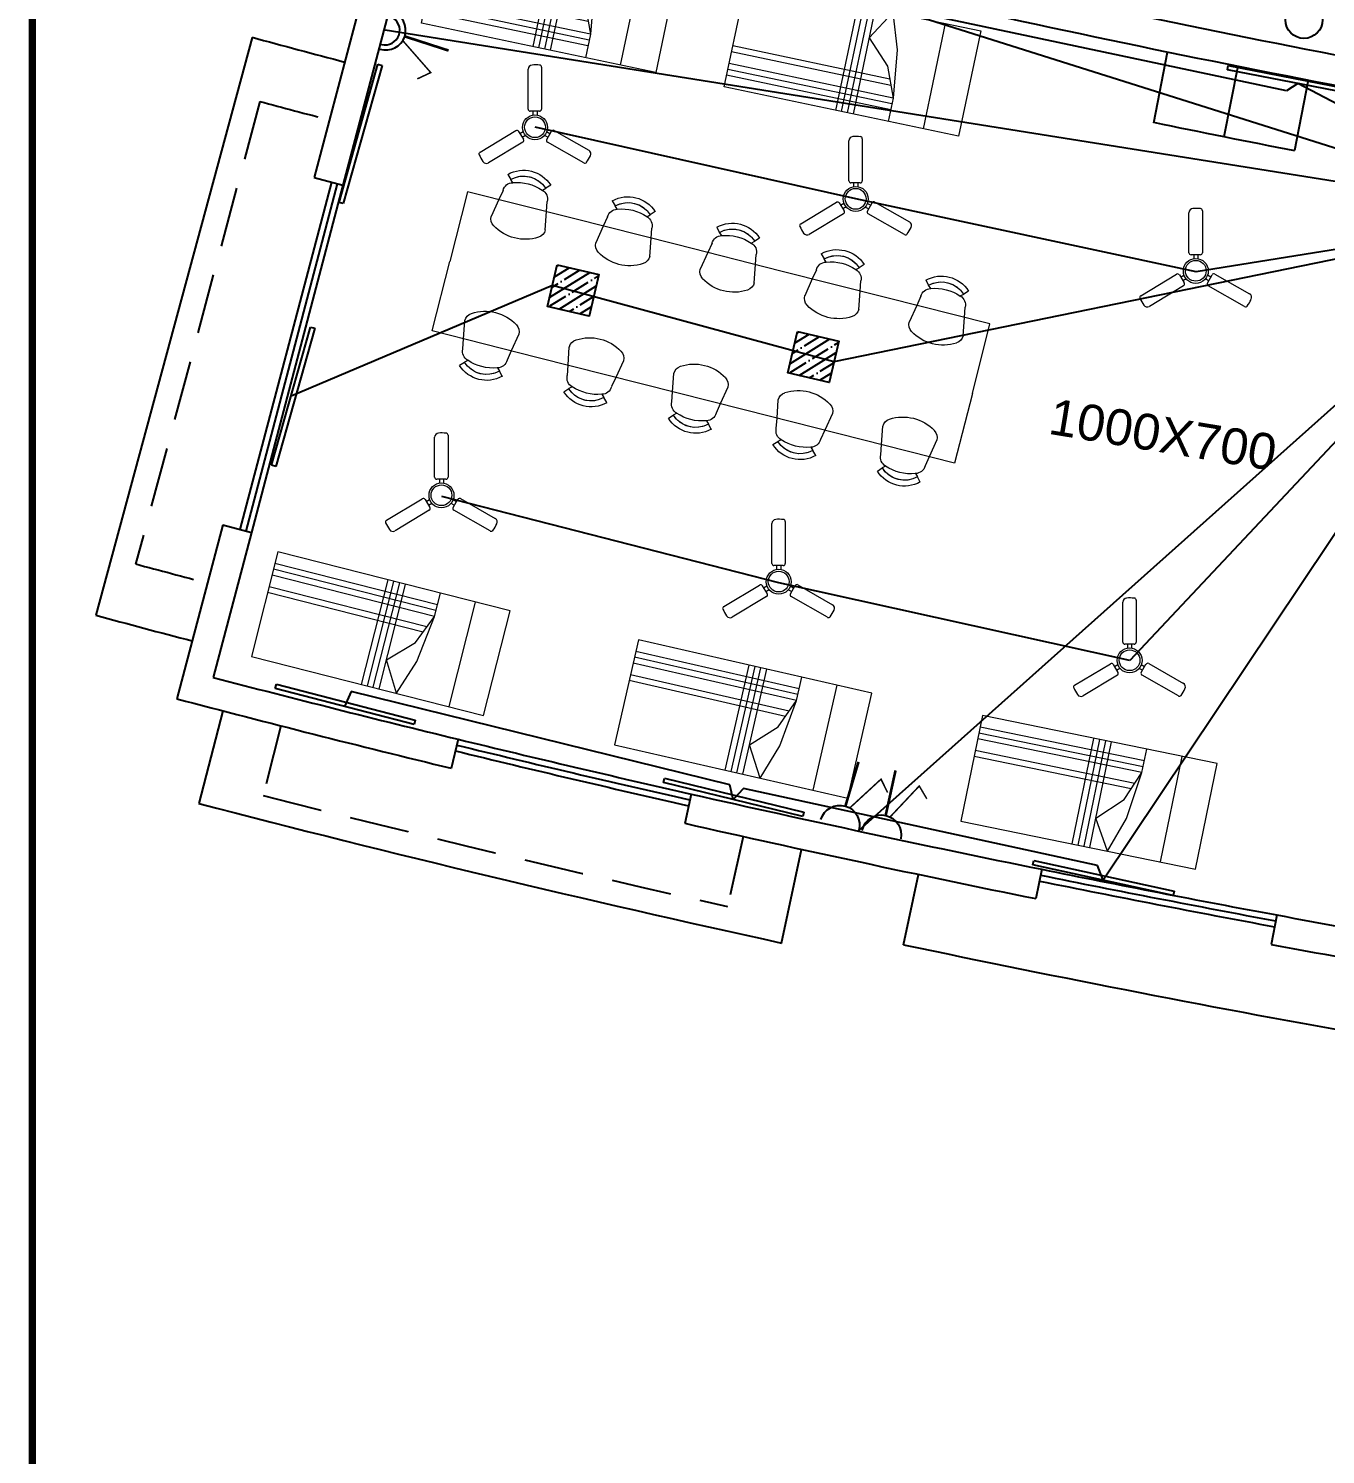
# Model space of a CAD drawing. Header units: inches. Extents: x -221585 to 401252, y -284294 to 332380.
# Drawn here: x 131993 to 133076, y 27181 to 28372 of the extents above; entities that cross this region are included whole.
import ezdxf
from ezdxf.enums import TextEntityAlignment as Align

# ---------------------------------------------------------------- set-up
doc = ezdxf.new("R2010")
doc.units = ezdxf.units.IN
doc.header["$MEASUREMENT"] = 0
doc.linetypes.add('HIDDEN', pattern=[0.375, 0.25, -0.125])
for name, color, linetype in [('A-TEXT', 3, 'Continuous'), ('E-LIGHT', 7, 'Continuous'), ('Power', 7, 'Continuous'), ('UPS', 7, 'Continuous')]:
    doc.layers.add(name, color=color, linetype=linetype)
doc.layers.add('ceilingfan', color=1, linetype='Continuous', lineweight=15)
doc.layers.add('FURN', color=56, linetype='Continuous', lineweight=0)
doc.styles.get("Standard").update_dxf_attribs({"font": 'arial.ttf'})

# ---------------------------------------------------------------- blocks, each defined once
blk = doc.blocks.new('A$C25933C84')
at = {"color": 8, "linetype": 'Continuous'}
for p, q in [((0, 0.9), (2, 0.9)), ((0, 0), (0, 0.9)), ((0.3, 0.9), (0.3, 0)), ((0.6, 0.7), (0.6, 0.9)), ((2, 0.9), (2, 0)), ((0.65, 0.3), (0.6, 0.7)), ((0.7, 0.45), (0.6, 0.7)), ((0.9, 0.25), (0.7, 0.45)), ((0.75, 0), (0.65, 0.3)), ((0.75, 0), (0.9, 0.25)), ((2, 0), (0, 0))]:
    blk.add_line(p, q, dxfattribs=at)
at = {"color": 8}
for p, q in [((0.9, 0), (0.9, 0.9)), ((0.95, 0), (0.95, 0.9)), ((1, 0), (1, 0.9)), ((1.05, 0), (1.05, 0.9)), ((0.6, 0.8), (2, 0.8)), ((0.6, 0.75), (2, 0.75)), ((0.6, 0.7), (2, 0.7)), ((0.64, 0.6), (2, 0.6)), ((0.66, 0.55), (2, 0.55))]:
    blk.add_line(p, q, dxfattribs=at)
blk = doc.blocks.new('xfgdz')
at = {"layer": 'FURN'}
for p, q in [((146351.3, -13134.6, 0.4), (146355.4, -13137.2, 0.4)), ((146351.3, -13134.6, 0.4), (146355.4, -13137.2, 0.4)), ((146383, -13132.5, 0.4), (146384.7, -13129.8, 0.4)), ((146383, -13132.5, 0.4), (146384.7, -13129.8, 0.4)), ((146387.1, -13125.6, 0.4), (146384.7, -13129.8, 0.4)), ((146387.1, -13125.6, 0.4), (146384.7, -13129.8, 0.4)), ((146299.9, -13147.7, 0.4), (146297.5, -13151.9, 0.4)), ((146299.9, -13147.7, 0.4), (146297.5, -13151.9, 0.4)), ((146333.5, -13162.1, 0.4), (146420.8, -13140, 0.4)), ((146354.7, -13156.7, 0.4), (146354.2, -13148.3, 0.4)), ((146354.7, -13156.7, 0.4), (146354.2, -13148.3, 0.4)), ((146358.2, -13138.8, 0.4), (146355.4, -13137.2, 0.4)), ((146358.2, -13138.8, 0.4), (146355.4, -13137.2, 0.4)), ((146391.1, -13138.9, 0.4), (146394.6, -13146.6, 0.4)), ((146391.1, -13138.9, 0.4), (146394.6, -13146.6, 0.4)), ((146394.6, -13146.6, 0.4), (146401, -13160.6, 0.4)), ((146420.8, -13140, 0.4), (146435.5, -13198.2, 0.4)), ((146264.1, -13156.7, 0.4), (146268.2, -13159.3, 0.4)), ((146264.1, -13156.7, 0.4), (146268.2, -13159.3, 0.4)), ((146271, -13160.9, 0.4), (146268.2, -13159.3, 0.4)), ((146271, -13160.9, 0.4), (146268.2, -13159.3, 0.4)), ((146295.7, -13154.6, 0.4), (146297.5, -13151.9, 0.4)), ((146295.7, -13154.6, 0.4), (146297.5, -13151.9, 0.4)), ((146355.8, -13172, 0.4), (146354.7, -13156.7, 0.4)), ((146212.6, -13169.8, 0.4), (146210.2, -13174, 0.4)), ((146212.6, -13169.8, 0.4), (146210.2, -13174, 0.4)), ((146246.3, -13184.2, 0.4), (146333.5, -13162.1, 0.4)), ((146267.5, -13178.8, 0.4), (146266.9, -13170.4, 0.4)), ((146267.5, -13178.8, 0.4), (146266.9, -13170.4, 0.4)), ((146303.9, -13161, 0.4), (146307.4, -13168.7, 0.4)), ((146303.9, -13161, 0.4), (146307.4, -13168.7, 0.4)), ((146307.4, -13168.7, 0.4), (146313.7, -13182.7, 0.4)), ((146159, -13206.3, 0.4), (146246.3, -13184.2, 0.4)), ((146176.8, -13178.8, 0.4), (146180.9, -13181.4, 0.4)), ((146176.8, -13178.8, 0.4), (146180.9, -13181.4, 0.4)), ((146183.8, -13183, 0.4), (146180.9, -13181.4, 0.4)), ((146183.8, -13183, 0.4), (146180.9, -13181.4, 0.4)), ((146208.5, -13176.7, 0.4), (146210.2, -13174, 0.4)), ((146208.5, -13176.7, 0.4), (146210.2, -13174, 0.4)), ((146216.6, -13183.1, 0.4), (146220.1, -13190.8, 0.4)), ((146216.6, -13183.1, 0.4), (146220.1, -13190.8, 0.4)), ((146268.6, -13194.1, 0.4), (146267.5, -13178.8, 0.4)), ((146121.3, -13198.8, 0.4), (146123, -13196.1, 0.4)), ((146121.3, -13198.8, 0.4), (146123, -13196.1, 0.4)), ((146125.4, -13191.8, 0.4), (146123, -13196.1, 0.4)), ((146125.4, -13191.8, 0.4), (146123, -13196.1, 0.4)), ((146180.2, -13200.9, 0.4), (146179.7, -13192.4, 0.4)), ((146180.2, -13200.9, 0.4), (146179.7, -13192.4, 0.4)), ((146220.1, -13190.8, 0.4), (146226.5, -13204.8, 0.4)), ((146071.8, -13228.4, 0.4), (146159, -13206.3, 0.4)), ((146089.6, -13200.9, 0.4), (146093.7, -13203.5, 0.4)), ((146089.6, -13200.9, 0.4), (146093.7, -13203.5, 0.4)), ((146096.5, -13205.1, 0.4), (146093.7, -13203.5, 0.4)), ((146096.5, -13205.1, 0.4), (146093.7, -13203.5, 0.4)), ((146129.4, -13205.2, 0.4), (146132.9, -13212.9, 0.4)), ((146129.4, -13205.2, 0.4), (146132.9, -13212.9, 0.4)), ((146181.3, -13216.2, 0.4), (146180.2, -13200.9, 0.4)), ((146450.2, -13256.3, 0.4), (146435.5, -13198.2, 0.4)), ((146034, -13220.9, 0.4), (146035.7, -13218.2, 0.4)), ((146034, -13220.9, 0.4), (146035.7, -13218.2, 0.4)), ((146038.1, -13213.9, 0.4), (146035.7, -13218.2, 0.4)), ((146038.1, -13213.9, 0.4), (146035.7, -13218.2, 0.4)), ((146093, -13223, 0.4), (146092.4, -13214.5, 0.4)), ((146093, -13223, 0.4), (146092.4, -13214.5, 0.4)), ((146093, -13223, 0.4), (146092.4, -13214.5, 0.4)), ((146093, -13223, 0.4), (146092.4, -13214.5, 0.4)), ((146132.9, -13212.9, 0.4), (146139.2, -13226.9, 0.4)), ((145984.5, -13250.5, 0.4), (146071.8, -13228.4, 0.4)), ((146002.3, -13223, 0.4), (146006.4, -13225.6, 0.4)), ((146002.3, -13223, 0.4), (146006.4, -13225.6, 0.4)), ((146009.3, -13227.1, 0.4), (146006.4, -13225.6, 0.4)), ((146009.3, -13227.1, 0.4), (146006.4, -13225.6, 0.4)), ((146042.1, -13227.3, 0.4), (146045.6, -13235, 0.4)), ((146042.1, -13227.3, 0.4), (146045.6, -13235, 0.4)), ((146094.1, -13238.3, 0.4), (146093, -13223, 0.4)), ((146005.8, -13245.1, 0.4), (146005.2, -13236.6, 0.4)), ((146005.8, -13245.1, 0.4), (146005.2, -13236.6, 0.4)), ((146045.6, -13235, 0.4), (146052, -13248.9, 0.4)), ((145999.2, -13308.6, 0.4), (145984.5, -13250.5, 0.4)), ((146006.8, -13260.4, 0.4), (146005.8, -13245.1, 0.4)), ((146424.1, -13263, 0.4), (146423, -13247.7, 0.4)), ((146363, -13278.4, 0.4), (146450.2, -13256.3, 0.4)), ((146377.8, -13259.1, 0.4), (146384.2, -13273, 0.4)), ((146424.6, -13271.4, 0.4), (146424.1, -13262.9, 0.4)), ((146424.6, -13271.4, 0.4), (146424.1, -13263, 0.4)), ((146275.7, -13300.5, 0.4), (146363, -13278.4, 0.4)), ((146336.8, -13285, 0.4), (146335.8, -13269.7, 0.4)), ((146384.2, -13273, 0.4), (146387.7, -13280.8, 0.4)), ((146384.2, -13273, 0.4), (146387.7, -13280.8, 0.4)), ((146249.6, -13307.1, 0.4), (146248.5, -13291.8, 0.4)), ((146290.6, -13281.2, 0.4), (146296.9, -13295.1, 0.4)), ((146337.4, -13293.5, 0.4), (146336.8, -13285, 0.4)), ((146337.4, -13293.5, 0.4), (146336.8, -13285, 0.4)), ((146391.7, -13294.1, 0.4), (146394.1, -13289.9, 0.4)), ((146391.7, -13294.1, 0.4), (146394.1, -13289.9, 0.4)), ((146395.8, -13287.1, 0.4), (146394.1, -13289.9, 0.4)), ((146395.8, -13287.1, 0.4), (146394.1, -13289.9, 0.4)), ((146420.6, -13280.9, 0.4), (146423.4, -13282.5, 0.4)), ((146420.6, -13280.9, 0.4), (146423.4, -13282.5, 0.4)), ((146427.5, -13285, 0.4), (146423.4, -13282.5, 0.4)), ((146427.5, -13285, 0.4), (146423.4, -13282.5, 0.4)), ((146188.5, -13322.6, 0.4), (146275.7, -13300.5, 0.4)), ((146203.4, -13303.3, 0.4), (146209.7, -13317.2, 0.4)), ((146296.9, -13295.1, 0.4), (146300.5, -13302.8, 0.4)), ((146296.9, -13295.1, 0.4), (146300.5, -13302.8, 0.4)), ((146333.3, -13303, 0.4), (146336.1, -13304.5, 0.4)), ((146333.3, -13303, 0.4), (146336.1, -13304.5, 0.4)), ((145999.2, -13308.6, 0.4), (146014, -13366.8, 0.4)), ((146162.3, -13329.2, 0.4), (146161.3, -13313.9, 0.4)), ((146250.2, -13315.6, 0.4), (146249.6, -13307.1, 0.4)), ((146250.2, -13315.6, 0.4), (146249.6, -13307.1, 0.4)), ((146304.4, -13316.2, 0.4), (146306.8, -13312, 0.4)), ((146304.4, -13316.2, 0.4), (146306.8, -13312, 0.4)), ((146308.6, -13309.2, 0.4), (146306.8, -13312, 0.4)), ((146308.6, -13309.2, 0.4), (146306.8, -13312, 0.4)), ((146340.2, -13307.1, 0.4), (146336.1, -13304.5, 0.4)), ((146340.2, -13307.1, 0.4), (146336.1, -13304.5, 0.4)), ((146014, -13366.8, 0.4), (146188.5, -13322.6, 0.4)), ((146116.1, -13325.4, 0.4), (146122.5, -13339.3, 0.4)), ((146209.7, -13317.2, 0.4), (146213.2, -13324.9, 0.4)), ((146209.7, -13317.2, 0.4), (146213.2, -13324.9, 0.4)), ((146246.1, -13325.1, 0.4), (146248.9, -13326.6, 0.4)), ((146246.1, -13325.1, 0.4), (146248.9, -13326.6, 0.4)), ((146253, -13329.2, 0.4), (146248.9, -13326.6, 0.4)), ((146253, -13329.2, 0.4), (146248.9, -13326.6, 0.4)), ((146075.1, -13351.3, 0.4), (146074, -13336, 0.4)), ((146122.5, -13339.3, 0.4), (146126, -13347, 0.4)), ((146122.5, -13339.3, 0.4), (146126, -13347, 0.4)), ((146162.9, -13337.7, 0.4), (146162.3, -13329.2, 0.4)), ((146162.9, -13337.7, 0.4), (146162.3, -13329.2, 0.4)), ((146217.2, -13338.3, 0.4), (146219.6, -13334.1, 0.4)), ((146217.2, -13338.3, 0.4), (146219.6, -13334.1, 0.4)), ((146221.3, -13331.3, 0.4), (146219.6, -13334.1, 0.4)), ((146221.3, -13331.3, 0.4), (146219.6, -13334.1, 0.4)), ((146028.9, -13347.4, 0.4), (146035.2, -13361.4, 0.4)), ((146075.7, -13359.8, 0.4), (146075.1, -13351.3, 0.4)), ((146075.7, -13359.8, 0.4), (146075.1, -13351.3, 0.4)), ((146158.8, -13347.2, 0.4), (146161.7, -13348.7, 0.4)), ((146158.8, -13347.2, 0.4), (146161.7, -13348.7, 0.4)), ((146165.7, -13351.3, 0.4), (146161.7, -13348.7, 0.4)), ((146165.7, -13351.3, 0.4), (146161.7, -13348.7, 0.4)), ((146035.2, -13361.4, 0.4), (146038.7, -13369.1, 0.4)), ((146035.2, -13361.4, 0.4), (146038.7, -13369.1, 0.4)), ((146129.9, -13360.4, 0.4), (146132.3, -13356.2, 0.4)), ((146129.9, -13360.4, 0.4), (146132.3, -13356.2, 0.4)), ((146134.1, -13353.4, 0.4), (146132.3, -13356.2, 0.4)), ((146134.1, -13353.4, 0.4), (146132.3, -13356.2, 0.4)), ((146071.6, -13369.2, 0.4), (146074.4, -13370.8, 0.4)), ((146071.6, -13369.2, 0.4), (146074.4, -13370.8, 0.4)), ((146078.5, -13373.4, 0.4), (146074.4, -13370.8, 0.4)), ((146078.5, -13373.4, 0.4), (146074.4, -13370.8, 0.4)), ((146042.7, -13382.5, 0.4), (146045.1, -13378.2, 0.4)), ((146042.7, -13382.5, 0.4), (146045.1, -13378.2, 0.4)), ((146046.8, -13375.5, 0.4), (146045.1, -13378.2, 0.4)), ((146046.8, -13375.5, 0.4), (146045.1, -13378.2, 0.4))]:
    blk.add_line(p, q, dxfattribs=at)
for centre, radius, start, end in [((146374, -13148.9, 0.4), 26.8, 60.6054, 147.8111), ((146374, -13148.9, 0.4), 26.8, 60.6054, 147.8111), ((146374, -13148.9, 0.4), 21.9, 60.6054, 147.8111), ((146379.4, -13170.1, 0.4), 37.8, 84.4695, 123.947), ((146379.4, -13170.1, 0.4), 37.8, 84.4695, 123.947), ((146374, -13148.9, 0.4), 21.9, 60.6054, 134.5604), ((146382.9, -13141, 0.4), 8.47, 14.2082, 89.3232), ((146382.9, -13141, 0.4), 8.47, 14.2082, 89.3232), ((146286.7, -13171, 0.4), 26.8, 60.6054, 147.8111), ((146286.7, -13171, 0.4), 26.8, 60.6054, 147.8111), ((146362.4, -13146.2, 0.4), 8.47, 119.0933, 194.2082), ((146362.4, -13146.2, 0.4), 8.47, 119.0933, 194.2082), ((146275.1, -13168.3, 0.4), 8.47, 119.0933, 194.2082), ((146275.1, -13168.3, 0.4), 8.47, 119.0933, 194.2082), ((146286.7, -13171, 0.4), 21.9, 60.6054, 147.8111), ((146292.1, -13192.2, 0.4), 37.8, 84.4695, 123.947), ((146292.1, -13192.2, 0.4), 37.8, 84.4695, 123.947), ((146286.7, -13171, 0.4), 21.9, 60.6054, 134.5604), ((146295.6, -13163.1, 0.4), 8.47, 14.2082, 89.3232), ((146295.6, -13163.1, 0.4), 8.47, 14.2082, 89.3232), ((146392.7, -13162.7, 0.4), 8.47, 316.4392, 14.2082), ((146392.7, -13162.7, 0.4), 8.47, 316.4392, 14.2082), ((146199.5, -13193.1, 0.4), 26.8, 60.6054, 147.8111), ((146199.5, -13193.1, 0.4), 26.8, 60.6054, 147.8111), ((146199.5, -13193.1, 0.4), 21.9, 60.6054, 147.8111), ((146199.5, -13193.1, 0.4), 21.9, 60.6054, 134.5604), ((146364, -13169.9, 0.4), 8.47, 194.2082, 251.9773), ((146364, -13169.9, 0.4), 8.47, 194.2082, 251.9773), ((146372.6, -13143.5, 0.4), 36.3, 251.9773, 316.4392), ((146372.6, -13143.5, 0.4), 36.3, 251.9773, 316.4392), ((146187.9, -13190.4, 0.4), 8.47, 119.0933, 194.2082), ((146187.9, -13190.4, 0.4), 8.47, 119.0933, 194.2082), ((146204.9, -13214.3, 0.4), 37.8, 84.4695, 123.947), ((146204.9, -13214.3, 0.4), 37.8, 84.4695, 123.947), ((146208.4, -13185.2, 0.4), 8.47, 14.2082, 89.3232), ((146208.4, -13185.2, 0.4), 8.47, 14.2082, 89.3232), ((146305.5, -13184.8, 0.4), 8.47, 316.4392, 14.2082), ((146305.5, -13184.8, 0.4), 8.47, 316.4392, 14.2082), ((146112.2, -13215.2, 0.4), 26.8, 60.6054, 147.8111), ((146112.2, -13215.2, 0.4), 26.8, 60.6054, 147.8111), ((146112.2, -13215.2, 0.4), 21.9, 60.6054, 147.8111), ((146112.2, -13215.2, 0.4), 21.9, 60.6054, 134.5604), ((146276.8, -13192, 0.4), 8.47, 194.2082, 251.9773), ((146276.8, -13192, 0.4), 8.47, 194.2082, 251.9773), ((146285.4, -13165.6, 0.4), 36.3, 251.9773, 316.4392), ((146285.4, -13165.6, 0.4), 36.3, 251.9773, 316.4392), ((146100.6, -13212.5, 0.4), 8.47, 119.0933, 194.2082), ((146100.6, -13212.5, 0.4), 8.47, 119.0933, 194.2082), ((146117.6, -13236.4, 0.4), 37.8, 84.4695, 123.947), ((146117.6, -13236.4, 0.4), 37.8, 84.4695, 123.947), ((146121.2, -13207.3, 0.4), 8.47, 14.2082, 89.3232), ((146121.2, -13207.3, 0.4), 8.47, 14.2082, 89.3232), ((146218.3, -13206.8, 0.4), 8.47, 316.4392, 14.2082), ((146218.3, -13206.8, 0.4), 8.47, 316.4392, 14.2082), ((146025, -13237.3, 0.4), 26.8, 60.6054, 147.8111), ((146025, -13237.3, 0.4), 26.8, 60.6054, 147.8111), ((146025, -13237.3, 0.4), 21.9, 60.6054, 147.8111), ((146025, -13237.3, 0.4), 21.9, 60.6054, 134.5604), ((146189.5, -13214.1, 0.4), 8.47, 194.2082, 251.9773), ((146189.5, -13214.1, 0.4), 8.47, 194.2082, 251.9773), ((146198.1, -13187.7, 0.4), 36.3, 251.9773, 316.4392), ((146198.1, -13187.7, 0.4), 36.3, 251.9773, 316.4392), ((146013.4, -13234.5, 0.4), 8.47, 119.0933, 194.2082), ((146013.4, -13234.5, 0.4), 8.47, 119.0933, 194.2082), ((146030.4, -13258.5, 0.4), 37.8, 84.4695, 123.947), ((146030.4, -13258.5, 0.4), 37.8, 84.4695, 123.947), ((146033.9, -13229.4, 0.4), 8.47, 14.2082, 89.3232), ((146033.9, -13229.4, 0.4), 8.47, 14.2082, 89.3232), ((146131, -13228.9, 0.4), 8.47, 316.4392, 14.2082), ((146131, -13228.9, 0.4), 8.47, 316.4392, 14.2082), ((146102.3, -13236.2, 0.4), 8.47, 194.2082, 251.9773), ((146102.3, -13236.2, 0.4), 8.47, 194.2082, 251.9773), ((146110.9, -13209.8, 0.4), 36.3, 251.9773, 316.4392), ((146110.9, -13209.8, 0.4), 36.3, 251.9773, 316.4392), ((146406.2, -13276.2, 0.4), 36.3, 71.9773, 136.4392), ((146406.2, -13276.2, 0.4), 36.3, 71.9773, 136.4392), ((146414.8, -13249.7, 0.4), 8.47, 14.2082, 71.9773), ((146414.8, -13249.7, 0.4), 8.47, 14.2082, 71.9773), ((146043.8, -13251, 0.4), 8.47, 316.4392, 14.2082), ((146043.8, -13251, 0.4), 8.47, 316.4392, 14.2082), ((146386.1, -13257, 0.4), 8.47, 136.4392, 194.2082), ((146386.1, -13257, 0.4), 8.47, 136.4392, 194.2082), ((146015, -13258.3, 0.4), 8.47, 194.2082, 251.9773), ((146015, -13258.3, 0.4), 8.47, 194.2082, 251.9773), ((146023.6, -13231.9, 0.4), 36.3, 251.9773, 316.4392), ((146023.6, -13231.9, 0.4), 36.3, 251.9773, 316.4392), ((146318.9, -13298.3, 0.4), 36.3, 71.9773, 136.4392), ((146318.9, -13298.3, 0.4), 36.3, 71.9773, 136.4392), ((146327.5, -13271.8, 0.4), 8.47, 14.2082, 71.9773), ((146327.5, -13271.8, 0.4), 8.47, 14.2082, 71.9773), ((146298.8, -13279.1, 0.4), 8.47, 136.4392, 194.2082), ((146298.8, -13279.1, 0.4), 8.47, 136.4392, 194.2082), ((146416.4, -13273.5, 0.4), 8.47, 299.0933, 14.2082), ((146416.4, -13273.5, 0.4), 8.47, 299.0933, 14.2082), ((146231.7, -13320.3, 0.4), 36.3, 71.9773, 136.4392), ((146231.7, -13320.3, 0.4), 36.3, 71.9773, 136.4392), ((146240.3, -13293.9, 0.4), 8.47, 14.2082, 71.9773), ((146240.3, -13293.9, 0.4), 8.47, 14.2082, 71.9773), ((146395.9, -13278.7, 0.4), 8.47, 194.2082, 269.3232), ((146395.9, -13278.7, 0.4), 8.47, 194.2082, 269.3232), ((146404.8, -13270.8, 0.4), 26.8, 240.6054, 327.8111), ((146404.8, -13270.8, 0.4), 26.8, 240.6054, 327.8111), ((146404.8, -13270.8, 0.4), 21.9, 240.6054, 327.8111), ((146399.5, -13249.5, 0.4), 37.8, 264.4695, 303.947), ((146399.5, -13249.5, 0.4), 37.8, 264.4695, 303.947), ((146404.8, -13270.8, 0.4), 21.9, 253.856, 327.8111), ((146211.6, -13301.2, 0.4), 8.47, 136.4392, 194.2082), ((146211.6, -13301.2, 0.4), 8.47, 136.4392, 194.2082), ((146308.7, -13300.8, 0.4), 8.47, 194.2082, 269.3232), ((146308.7, -13300.8, 0.4), 8.47, 194.2082, 269.3232), ((146312.2, -13271.6, 0.4), 37.8, 264.4695, 303.947), ((146312.2, -13271.6, 0.4), 37.8, 264.4695, 303.947), ((146329.2, -13295.6, 0.4), 8.47, 299.0933, 14.2082), ((146329.2, -13295.6, 0.4), 8.47, 299.0933, 14.2082), ((146144.5, -13342.4, 0.4), 36.3, 71.9773, 136.4392), ((146144.5, -13342.4, 0.4), 36.3, 71.9773, 136.4392), ((146153.1, -13316, 0.4), 8.47, 14.2082, 71.9773), ((146153.1, -13316, 0.4), 8.47, 14.2082, 71.9773), ((146241.9, -13317.7, 0.4), 8.47, 299.0933, 14.2082), ((146241.9, -13317.7, 0.4), 8.47, 299.0933, 14.2082), ((146317.6, -13292.9, 0.4), 26.8, 240.6054, 327.8111), ((146317.6, -13292.9, 0.4), 26.8, 240.6054, 327.8111), ((146317.6, -13292.9, 0.4), 21.9, 240.6054, 327.8111), ((146317.6, -13292.9, 0.4), 21.9, 253.856, 327.8111), ((146124.3, -13323.3, 0.4), 8.47, 136.4392, 194.2082), ((146124.3, -13323.3, 0.4), 8.47, 136.4392, 194.2082), ((146221.4, -13322.9, 0.4), 8.47, 194.2082, 269.3232), ((146221.4, -13322.9, 0.4), 8.47, 194.2082, 269.3232), ((146230.3, -13315, 0.4), 21.9, 240.6054, 327.8111), ((146225, -13293.7, 0.4), 37.8, 264.4695, 303.947), ((146225, -13293.7, 0.4), 37.8, 264.4695, 303.947), ((146230.3, -13315, 0.4), 21.9, 253.856, 327.8111), ((146037.1, -13345.4, 0.4), 8.47, 136.4392, 194.2082), ((146037.1, -13345.4, 0.4), 8.47, 136.4392, 194.2082), ((146057.2, -13364.5, 0.4), 36.3, 71.9773, 136.4392), ((146057.2, -13364.5, 0.4), 36.3, 71.9773, 136.4392), ((146065.8, -13338.1, 0.4), 8.47, 14.2082, 71.9773), ((146065.8, -13338.1, 0.4), 8.47, 14.2082, 71.9773), ((146154.7, -13339.8, 0.4), 8.47, 299.0933, 14.2082), ((146154.7, -13339.8, 0.4), 8.47, 299.0933, 14.2082), ((146230.3, -13315, 0.4), 26.8, 240.6054, 327.8111), ((146230.3, -13315, 0.4), 26.8, 240.6054, 327.8111), ((146134.2, -13345, 0.4), 8.47, 194.2082, 269.3232), ((146134.2, -13345, 0.4), 8.47, 194.2082, 269.3232), ((146143.1, -13337, 0.4), 26.8, 240.6054, 327.8111), ((146143.1, -13337, 0.4), 26.8, 240.6054, 327.8111), ((146143.1, -13337, 0.4), 21.9, 240.6054, 327.8111), ((146137.7, -13315.8, 0.4), 37.8, 264.4695, 303.947), ((146137.7, -13315.8, 0.4), 37.8, 264.4695, 303.947), ((146143.1, -13337, 0.4), 21.9, 253.856, 327.8111), ((146067.5, -13361.8, 0.4), 8.47, 299.0933, 14.2082), ((146067.5, -13361.8, 0.4), 8.47, 299.0933, 14.2082), ((146046.9, -13367, 0.4), 8.47, 194.2082, 269.3232), ((146046.9, -13367, 0.4), 8.47, 194.2082, 269.3232), ((146055.8, -13359.1, 0.4), 26.8, 240.6054, 327.8111), ((146055.8, -13359.1, 0.4), 26.8, 240.6054, 327.8111), ((146055.8, -13359.1, 0.4), 21.9, 240.6054, 327.8111), ((146050.5, -13337.9, 0.4), 37.8, 264.4695, 303.947), ((146050.5, -13337.9, 0.4), 37.8, 264.4695, 303.947), ((146055.8, -13359.1, 0.4), 21.9, 253.856, 327.8111)]:
    blk.add_arc(centre, radius, start, end, dxfattribs=at)
blk = doc.blocks.new('FEGREGRE')
at = {"color": 20, "ltscale": 10}
for p, q in [((350756.9, 114115.5, 0.8), (350736.8, 114038.1, 0.4)), ((351223.4, 113921.6, 0.4), (351240.1, 113999.7, 0.4)), ((351325.4, 113920.2, 0.4), (351337.9, 113978.8, 0.4))]:
    blk.add_line(p, q, dxfattribs=at)
for radius, start, end in [(12848.5, 255.42413, 257.65571), (12828.5, 258.10192, 259.8983)]:
    blk.add_arc((353970.3, 126473.1, 0.4), radius, start, end, dxfattribs=at)
blk = doc.blocks.new('Fan')
at = {"color": 6}
for p, q in [((-5.8, 15.7), (-5.8, 48.4)), ((5.2, 50.1), (5.2, 15.7)), ((3.5, 14), (-4.1, 14)), ((-1.9, 14), (-1.9, 10.8)), ((1.5, 14), (1.5, 10.8)), ((-45.2, -19.5), (-15.9, -1.9)), ((-10.2, -11.4), (-38.2, -28.2)), ((-13.6, -2.5), (-9.7, -9)), ((-12.6, -4.2), (-9.9, -2.6)), ((-10.8, -7.1), (-8.1, -5.5)), ((10.3, -7.3), (7.6, -5.8)), ((12, -4.4), (9.3, -2.8)), ((9.4, -9.1), (13.2, -2.4)), ((39.7, -28.3), (10, -11.4)), ((15.5, -1.8), (43.8, -18))]:
    blk.add_line(p, q, dxfattribs=at)
for centre, radius in [((-0.2, 0.8), 10.2), ((-0.2, 0.9), 8.5)]:
    blk.add_circle(centre, radius, dxfattribs=at)
for centre, radius, start, end in [((-2.4, 48.4), 3.4, 92.735, 180), ((-0.2, 0.9), 51, 85.7207, 92.735), ((3.5, 50.1), 1.7, 0, 85.7207), ((-4.1, 15.7), 1.7, 180, 270), ((3.5, 15.7), 1.7, 270, 0), ((-15, -3.4), 1.7, 30.9808, 120.9808), ((-11.1, -9.9), 1.7, 300.9808, 30.9808), ((10.8, -9.9), 1.7, 150.2708, 240.2708), ((14.6, -3.3), 1.7, 60.2708, 150.2708), ((-44.4, -21), 1.7, 120.9808, 206.3239), ((-0.2, 0.9), 51, 206.3239, 213.3255), ((-0.2, 0.9), 51, 325.7165, 332.7215), ((42.1, -20.9), 3.4, 332.7215, 60.2708), ((-40, -25.3), 3.4, 213.3255, 300.9808), ((40.6, -26.9), 1.7, 240.2708, 325.7165)]:
    blk.add_arc(centre, radius, start, end, dxfattribs=at)
blk = doc.blocks.new('light')
at = {"color": 5}
for p, q in [((112625.2, 38871.2), (112742.5, 38895.9)), ((112743.3, 38892.3), (112625.9, 38867.6)), ((112742.5, 38895.9), (112743.3, 38892.3)), ((112625.9, 38867.6), (112625.2, 38871.2))]:
    blk.add_line(p, q, dxfattribs=at)
blk = doc.blocks.new('ups 6A')
at = {"layer": 'E-LIGHT', "color": 4}
for points, const_width in [([(5905666.9, -1658491.3), (5905670.4, -1658287.3)], 11.7), ([(5905691.6, -1658286), (5905784.8, -1658448.2), (5905830.5, -1658400.8)], 6.64)]:
    blk.add_lwpolyline(points, dxfattribs=dict(at, const_width=const_width))
blk.add_arc((5905671.9, -1658199.8), 87.4, 179.01016, 359.01016, dxfattribs=at)
blk = doc.blocks.new('16A')
at = {"layer": 'E-LIGHT', "color": 1}
for points, const_width in [([(5916857.4, -1642748), (5916860.9, -1642952)], 11.7), ([(5916882, -1642953.3), (5916975.2, -1642791.1), (5917021, -1642838.5)], 6.64)]:
    blk.add_lwpolyline(points, dxfattribs=dict(at, const_width=const_width))
for centre, radius, start, end in [((5916862.4, -1643039.4), 87.4, 0.98984, 180.98984), ((5916863.3, -1643042.7), 64.6, 4.27254, 175.75788)]:
    blk.add_arc(centre, radius, start, end, dxfattribs=at)

msp = doc.modelspace()

# ---------------------------------------------------------------- hatches: boundary and pattern name
at = {"ltscale": 10}
h = msp.add_hatch(dxfattribs=at)
h.set_pattern_fill('ANSI35', color=1, scale=50, angle=-13.2251)
h.set_pattern_definition([(31.774949, (-60270.128, -113578.403), (-6.5823019, 10.6265376), []), (31.774949, (-60261.523, -113580.425), (-6.5823019, 10.6265376), [15.625, -3.125, 0, -3.125])])
h.paths.add_polyline_path([(132460.6, 28131.5), (132468.7, 28166.1), (132434.1, 28174.2), (132426, 28139.6)])
h = msp.add_hatch(dxfattribs=at)
h.set_pattern_fill('ANSI35', color=1, scale=50, angle=-13.2251)
h.set_pattern_definition([(31.774949, (-60069.623, -113633.859), (-6.5823019, 10.6265376), []), (31.774949, (-60061.019, -113635.881), (-6.5823019, 10.6265376), [15.625, -3.125, 0, -3.125])])
h.paths.add_polyline_path([(132661.1, 28076.1), (132669.2, 28110.6), (132634.6, 28118.7), (132626.5, 28084.2)])

# ---------------------------------------------------------------- linework, layer by layer
at = {"color": 4, "ltscale": 8}
for p, q in [((132483.4, 29205.3, 0.4), (132231.1, 28247.1, 0.4)), ((132322.6, 28496.9, 0.8), (132255.1, 28240.8, 0.4)), ((132154.7, 27957, 0.4), (132116.4, 27811.8, 0.4)), ((132178.7, 27950.7, 0.4), (132146.8, 27829.7, 0))]:
    msp.add_line(p, q, dxfattribs=at)
at = {"color": 42}
for q in [(132567.3, 28434.9, 0.4), (132685.9, 27701.7, 0.4)]:
    msp.add_line((133261.2, 28215.5, 0), q, dxfattribs=at)
at = {"color": 6}
for p, q in [((133043.1, 28319.5), (132699.9, 28392.4)), ((133052.5, 28325.8, 0.4), (133043.1, 28319.5)), ((132683.3, 28229.3, 0.4), (132415.5, 28289.2, 0.4)), ((132967.5, 28168.4, 0.4), (132683.3, 28229.3, 0.4)), ((132430.1, 28156.9, 0.4), (132211.8, 28064.6, -0.4)), ((132665.1, 28093.3, 0.4), (132430.1, 28156.9, 0.4)), ((132619.2, 27908.8, 0), (132337.6, 27980.9, 0)), ((132912.1, 27843.9, 0), (132619.2, 27908.8, 0)), ((132262, 27818), (132256.5, 27805.4, 0.4)), ((132578.2, 27739.9), (132262, 27818)), ((132580.9, 27727.6, 0.4), (132578.2, 27739.9)), ((132589.6, 27736.8), (132580.9, 27727.6, 0.4)), ((132885.1, 27672.5), (132589.6, 27736.8)), ((132889.8, 27660.3, 0.4), (132885.1, 27672.5))]:
    msp.add_line(p, q, dxfattribs=at)
at = {"color": 20, "ltscale": 10}
msp.add_line((132179.2, 28364.3, 0), (132048.7, 27881.6, 0), dxfattribs=at)
at = {"color": 3}
msp.add_line((133261.2, 28215.5, 0), (132290.4, 28370.2, 0), dxfattribs=at)
at = {"color": 8, "ltscale": 10}
for p, q in [((132943.4, 28351.6, 0), (132931.9, 28292.7, 0)), ((133002.3, 28340.1, 0), (132990.8, 28281.2, 0)), ((133061.2, 28328.6, 0), (133049.7, 28269.7, 0))]:
    msp.add_line(p, q, dxfattribs=at)
at = {"color": 1}
for q in [(133052.5, 28325.8, 0.4), (132665.1, 28093.3, 0.4), (132889.8, 27660.3, 0.4), (132912.1, 27843.9, 0), (132967.5, 28168.4, 0.4)]:
    msp.add_line((133261.2, 28215.5, 0), q, dxfattribs=at)
at = {"color": 20, "linetype": 'HIDDEN', "ltscale": 200}
for p, q in [((132185.8, 28310.7, 0), (132082, 27924.4, 0)), ((132203.3, 27789.3, 0.4), (132188.4, 27731.1, 0)), ((132589.3, 27696.9, 0), (132576.2, 27638.3, 0))]:
    msp.add_line(p, q, dxfattribs=at)
at = {"color": 1, "ltscale": 8}
for p, q in [((132245.5, 28243.3, 0.4), (132169.1, 27953.2, 0.4)), ((132250.3, 28242, 0.4), (132173.9, 27951.9, 0.4)), ((132255.1, 28240.8, 0.4), (132178.7, 27950.7, 0.4))]:
    msp.add_line(p, q, dxfattribs=at)
at = {"color": 4, "ltscale": 10}
for p, q in [((132231.1, 28247.1, 0.3), (132255.1, 28240.8, 0.4)), ((132154.7, 27957, 0.3), (132178.7, 27950.7, 0.4)), ((132351.4, 27778, 0), (132345.5, 27753.7, 0)), ((132546, 27732.2, 0), (132540.5, 27707.8, 0)), ((132838.6, 27669.4, 0), (132833.6, 27644.9, 0)), ((133034.9, 27631.2, 0), (133030.3, 27606.7, 0))]:
    msp.add_line(p, q, dxfattribs=at)
at = {"color": 6, "const_width": 6.3}
msp.add_lwpolyline([(131995.7, 24846.2), (131995.7, 30676.9), (140611.1, 30706.5), (140611.1, 24875.8)], close=True, dxfattribs=at)
at = {"color": 1, "ltscale": 10, "elevation": 0.4}
for points in [[(132434.1, 28174.2), (132468.7, 28166.1), (132460.6, 28131.5), (132426, 28139.6)], [(132634.6, 28118.7), (132669.2, 28110.6), (132661.1, 28076.1), (132626.5, 28084.2)]]:
    msp.add_lwpolyline(points, close=True, dxfattribs=at)
at = {"color": 144}
msp.add_circle((133057.6, 28378.9), 15.5, dxfattribs=at)
at = {"color": 4, "ltscale": 10}
for centre, radius, start, end in [((135368.3, 40159.3, 0.8), 12028.5, 255.36462, 259.1705), ((135370, 40167.6, 0.8), 12062, 255.36581, 259.17117), ((135401.5, 40293, 0), 12881.3, 255.36484, 256.30318), ((135368.3, 40159.3, 0), 12768.5, 255.24551, 256.30577), ((135368.3, 40159.3, 0), 12743.5, 257.20475, 258.55033), ((135368.3, 40159.3, 0), 12768.5, 257.20476, 258.55033), ((135155.6, 39002.6, 0.8), 11567.4, 259.4357, 260.04875), ((135368.3, 40159.3, 0), 12768.5, 259.4492, 260.75745)]:
    msp.add_arc(centre, radius, start, end, dxfattribs=at)
at = {"color": 20, "ltscale": 10}
for radius, end in [(12218.5, 255.24553), (12718.5, 255.24551)]:
    msp.add_arc((135368.3, 40159.3, 0), radius, 254.87038, end, dxfattribs=at)
at = {"color": 20, "linetype": 'HIDDEN', "ltscale": 200}
for radius, start, end in [(12268.5, 254.96531, 255.24553), (12668.5, 254.96531, 255.24551), (12828.5, 255.64815, 257.42934)]:
    msp.add_arc((135368.3, 40159.3, 0), radius, start, end, dxfattribs=at)
at = {"color": 8, "ltscale": 10}
msp.add_arc((135367.3, 40154.4, 0), 12108.5, 258.39752, 258.96535, dxfattribs=at)
at = {"color": 1, "ltscale": 8}
for centre, radius, start, end in [((135356.8, 40110.6, 0), 12693.5, 256.304, 257.20653), ((135356.8, 40110.6, 0), 12703.5, 256.304, 257.20653), ((135356.8, 40110.6, 0), 12698.5, 256.304, 257.20653), ((135368.3, 40159.3, 0), 12743.5, 258.55033, 259.4492), ((135368.3, 40159.3, 0), 12753.5, 258.55033, 259.4492), ((135368.3, 40159.3, 0), 12748.5, 258.55033, 259.4492)]:
    msp.add_arc(centre, radius, start, end, dxfattribs=at)

# ---------------------------------------------------------------- block references
for p, rotation in [((14486.3, 43746.6, 0.4), 333.5662686923698), ((14131.3, 36524.1, 0.4), 337.0201475185963), ((114547.7, -89595.3, 0), 62.41306842679611), ((114491.4, -89814.9, -0.4), 62.41306842679611), ((14045.3, 43153.3, 0.4), 333.5662686923698), ((14162.8, 41388, 0.4), 334.3835053712937), ((14176.4, 38458.2, 0.4), 335.7666506378348)]:
    msp.add_blockref('light', p, dxfattribs=dict(rotation=rotation))
at = {"color": 4, "xscale": -1}
msp.add_blockref('xfgdz', (278779.9, 41375.4, 0), dxfattribs=at)
at = {"color": 1}
msp.add_blockref('FEGREGRE', (-218602.1, -86313.8, -0.4), dxfattribs=at)
at = {"layer": 'ceilingfan', "xscale": 1.02030405060046, "yscale": 1.02030405060046, "zscale": 1.02030405060046}
for p in [(132415.7, 28288.3, 0.4), (132683.5, 28228.5, 0.4), (132967.5, 28168.4, 0.4), (132337.6, 27980.9, 0), (132619.2, 27908.8, 0), (132912.2, 27843.1, 0)]:
    msp.add_blockref('Fan', p, dxfattribs=at)
at = {"layer": 'FURN', "extrusion": (-5.5e-15, -1.75e-14, -1), "xscale": -99.99999999999372, "yscale": 100, "zscale": -99.99999999999372, "rotation": 191.8991950582351}
for p in [(-132534.9, 28423, -0.4), (-132787.7, 28369.7, -0.4)]:
    msp.add_blockref('A$C25933C84', p, dxfattribs=at)
at = {"layer": 'FURN', "extrusion": (2.8e-15, 1.81e-14, -1), "xscale": 99.99999999999497, "yscale": 99.99999999999497, "zscale": -99.99999999999996, "rotation": 14.26250048620615}
msp.add_blockref('A$C25933C84', (-132372.5, 27798, 0), dxfattribs=at)
at = {"layer": 'FURN', "extrusion": (2.4e-15, 1.82e-14, -1), "xscale": 100.0000000000068, "yscale": 100.0000000000068, "zscale": -99.99999999999996, "rotation": 12.89733282243904}
msp.add_blockref('A$C25933C84', (-132676.7, 27728.8, 0), dxfattribs=at)
at = {"layer": 'FURN', "extrusion": (2e-15, 1.82e-14, -1), "xscale": 100.0000000000082, "yscale": 100.0000000000082, "zscale": -99.99999999999996, "rotation": 11.60313888539314}
msp.add_blockref('A$C25933C84', (-132967, 27669.5, 0), dxfattribs=at)
at = {"layer": 'Power', "xscale": 0.1885885860805314, "yscale": 0.1885885860805314, "zscale": 0.1885885860805314, "rotation": 251.0946410147799}
msp.add_blockref('16A', (786977.1, 983632.3, 0), dxfattribs=at)
at = {"layer": 'UPS', "color": 3, "yscale": 0.1887460698150343, "zscale": 0.1887460698150344}
for p, xscale, rotation in [((-1024555.6, 63469.1, 0.4), -0.1887460698150345, 162.5461757425474), ((-1024106.5, -19606.7, 0.4), -0.1887460698150344, 166.6579403747353)]:
    msp.add_blockref('ups 6A', p, dxfattribs=dict(at, xscale=xscale, rotation=rotation))

# ---------------------------------------------------------------- texts
at = {"layer": 'A-TEXT'}
msp.add_text('1000X700', height=30, rotation=350.6376, dxfattribs=at).set_placement((132939.9, 28032.6, 0), align=Align.MIDDLE)

doc.saveas('drawing.dxf')
